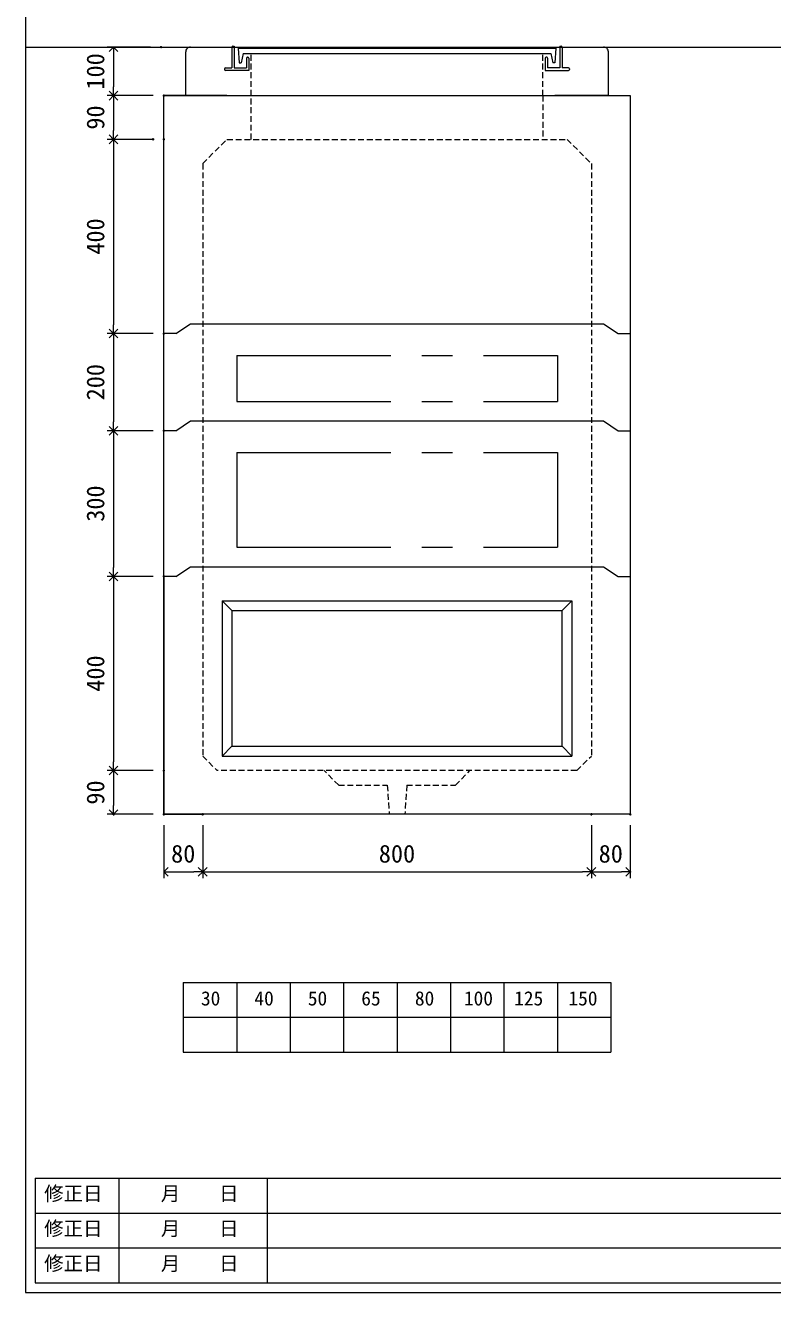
# Model space of a CAD drawing. Units: millimetres, scale not verified. Extents: x -4890 to 18490, y -2320 to 2320.
# Drawn here: x -1230 to 308, y -1955 to 655 of the extents above; entities that cross this region are included whole.
import ezdxf
from ezdxf.enums import TextEntityAlignment as Align

# ---------------------------------------------------------------- set-up
doc = ezdxf.new("R2010")
doc.units = ezdxf.units.MM
doc.header["$LTSCALE"] = 10
doc.header["$PDMODE"] = 32
doc.header["$PDSIZE"] = 2
doc.linetypes.add('DASHED1', pattern=[1.8, 1.2, -0.6])
doc.linetypes.add('USER2', pattern=[50.8, 31.75, -6.35, 6.35, -6.35])
doc.layers.add('0-1_Defpoints', color=7, linetype='Continuous')
for name, color, linetype, lineweight in [('0-2_waku', 7, 'Continuous', 18), ('0-3_gaikei', 7, 'Continuous', 18), ('0-4_kakure', 7, 'DASHED1', 5), ('0-5_sunpou', 7, 'Continuous', 5), ('0-9_uchigawa', 6, 'Continuous', 18), ('0-B_futa', 3, 'Continuous', 18), ('0-C_GL', 4, 'Continuous', 18), ('0-E_文字１', 7, 'Continuous', 18), ('1-3_uchigawa2', 6, 'USER2', 18)]:
    doc.layers.add(name, color=color, linetype=linetype, lineweight=lineweight)
doc.styles.add('ＭＳ ゴシック', font='')
doc.styles.get('ＭＳ ゴシック').set_extended_font_data('MS Gothic')

# ---------------------------------------------------------------- blocks, each defined once
blk = doc.blocks.new('_Open90')
at = {"layer": '0-5_sunpou'}
blk.add_line((0, 0), (-1, 0), dxfattribs=at)
blk.add_lwpolyline([(-0.5, 0.5), (0, 0), (-0.5, -0.5)], dxfattribs=at)
blk = doc.blocks.new('D74')
at = {"layer": '0-1_Defpoints'}
for p in [(502.32, 1704.36), (398.83, 1304.36), (502.32, 1304.36)]:
    blk.add_point(p, dxfattribs=at)
at = {"layer": '0-5_sunpou'}
for p, q in [((480.32, 1704.36), (385.83, 1704.36)), ((398.83, 1686.36), (398.83, 1322.36)), ((480.32, 1304.36), (385.83, 1304.36))]:
    blk.add_line(p, q, dxfattribs=at)
at = {"layer": '0-5_sunpou', "xscale": 18, "yscale": 18}
for p, rotation in [((398.83, 1704.36), 90), ((398.83, 1304.36), 270)]:
    blk.add_blockref('_Open90', p, dxfattribs=dict(at, rotation=rotation))
at = {"layer": '0-5_sunpou', "style": 'ＭＳ ゴシック'}
blk.add_text('400', height=36.66, rotation=90, dxfattribs=at).set_placement((390.83, 1466.86), align=Align.BOTTOM_LEFT)
blk = doc.blocks.new('D75')
at = {"layer": '0-1_Defpoints'}
for p in [(502.32, 1304.36), (398.83, 1214.36), (502.32, 1214.36)]:
    blk.add_point(p, dxfattribs=at)
at = {"layer": '0-5_sunpou'}
for p, q in [((480.32, 1304.36), (385.83, 1304.36)), ((398.83, 1286.36), (398.83, 1232.36)), ((480.32, 1214.36), (385.83, 1214.36))]:
    blk.add_line(p, q, dxfattribs=at)
at = {"layer": '0-5_sunpou', "xscale": 18, "yscale": 18}
for p, rotation in [((398.83, 1304.36), 90), ((398.83, 1214.36), 270)]:
    blk.add_blockref('_Open90', p, dxfattribs=dict(at, rotation=rotation))
at = {"layer": '0-5_sunpou', "style": 'ＭＳ ゴシック'}
blk.add_text('90', height=36.66, rotation=90, dxfattribs=at).set_placement((390.83, 1234.36), align=Align.BOTTOM_LEFT)
blk = doc.blocks.new('D76')
at = {"layer": '0-1_Defpoints'}
for p in [(502.32, 1214.36), (582.32, 1214.36), (582.32, 1095.97)]:
    blk.add_point(p, dxfattribs=at)
at = {"layer": '0-5_sunpou'}
for p, q in [((502.32, 1192.36), (502.32, 1082.97)), ((582.32, 1192.36), (582.32, 1082.97)), ((520.32, 1095.97), (564.32, 1095.97))]:
    blk.add_line(p, q, dxfattribs=at)
at = {"layer": '0-5_sunpou', "xscale": 18, "yscale": 18, "rotation": 180}
blk.add_blockref('_Open90', (502.32, 1095.97), dxfattribs=at)
at = {"layer": '0-5_sunpou', "xscale": 18, "yscale": 18}
blk.add_blockref('_Open90', (582.32, 1095.97), dxfattribs=at)
at = {"layer": '0-5_sunpou', "style": 'ＭＳ ゴシック'}
blk.add_text('80', height=36.66, dxfattribs=at).set_placement((517.32, 1103.97), align=Align.BOTTOM_LEFT)
blk = doc.blocks.new('D77')
at = {"layer": '0-1_Defpoints'}
for p in [(582.32, 1214.36), (1382.32, 1214.36), (1382.32, 1095.97)]:
    blk.add_point(p, dxfattribs=at)
at = {"layer": '0-5_sunpou'}
for p, q in [((582.32, 1192.36), (582.32, 1082.97)), ((1382.32, 1192.36), (1382.32, 1082.97)), ((600.32, 1095.97), (1364.32, 1095.97))]:
    blk.add_line(p, q, dxfattribs=at)
at = {"layer": '0-5_sunpou', "xscale": 18, "yscale": 18, "rotation": 180}
blk.add_blockref('_Open90', (582.32, 1095.97), dxfattribs=at)
at = {"layer": '0-5_sunpou', "xscale": 18, "yscale": 18}
blk.add_blockref('_Open90', (1382.32, 1095.97), dxfattribs=at)
at = {"layer": '0-5_sunpou', "style": 'ＭＳ ゴシック'}
blk.add_text('800', height=36.66, dxfattribs=at).set_placement((944.82, 1103.97), align=Align.BOTTOM_LEFT)
blk = doc.blocks.new('D78')
at = {"layer": '0-1_Defpoints'}
for p in [(1382.32, 1214.36), (1462.32, 1214.36), (1462.32, 1095.97)]:
    blk.add_point(p, dxfattribs=at)
at = {"layer": '0-5_sunpou'}
for p, q in [((1382.32, 1192.36), (1382.32, 1082.97)), ((1462.32, 1192.36), (1462.32, 1082.97)), ((1400.32, 1095.97), (1444.32, 1095.97))]:
    blk.add_line(p, q, dxfattribs=at)
at = {"layer": '0-5_sunpou', "xscale": 18, "yscale": 18, "rotation": 180}
blk.add_blockref('_Open90', (1382.32, 1095.97), dxfattribs=at)
at = {"layer": '0-5_sunpou', "xscale": 18, "yscale": 18}
blk.add_blockref('_Open90', (1462.32, 1095.97), dxfattribs=at)
at = {"layer": '0-5_sunpou', "style": 'ＭＳ ゴシック'}
blk.add_text('80', height=36.66, dxfattribs=at).set_placement((1397.32, 1103.97), align=Align.BOTTOM_LEFT)
blk = doc.blocks.new('D79')
at = {"layer": '0-1_Defpoints'}
for p in [(496.77, 2794.36), (398.83, 2694.36), (502.32, 2694.36)]:
    blk.add_point(p, dxfattribs=at)
at = {"layer": '0-5_sunpou'}
for p, q in [((474.77, 2794.36), (385.83, 2794.36)), ((398.83, 2776.36), (398.83, 2712.36)), ((480.32, 2694.36), (385.83, 2694.36))]:
    blk.add_line(p, q, dxfattribs=at)
at = {"layer": '0-5_sunpou', "xscale": 18, "yscale": 18}
for p, rotation in [((398.83, 2794.36), 90), ((398.83, 2694.36), 270)]:
    blk.add_blockref('_Open90', p, dxfattribs=dict(at, rotation=rotation))
at = {"layer": '0-5_sunpou', "style": 'ＭＳ ゴシック'}
blk.add_text('100', height=36.66, rotation=90, dxfattribs=at).set_placement((390.83, 2706.86), align=Align.BOTTOM_LEFT)
blk = doc.blocks.new('D80')
at = {"layer": '0-1_Defpoints'}
for p in [(502.32, 2694.36), (398.83, 2604.36), (502.32, 2604.36)]:
    blk.add_point(p, dxfattribs=at)
at = {"layer": '0-5_sunpou'}
for p, q in [((480.32, 2694.36), (385.83, 2694.36)), ((398.83, 2676.36), (398.83, 2622.36)), ((480.32, 2604.36), (385.83, 2604.36))]:
    blk.add_line(p, q, dxfattribs=at)
at = {"layer": '0-5_sunpou', "xscale": 18, "yscale": 18}
for p, rotation in [((398.83, 2694.36), 90), ((398.83, 2604.36), 270)]:
    blk.add_blockref('_Open90', p, dxfattribs=dict(at, rotation=rotation))
at = {"layer": '0-5_sunpou', "style": 'ＭＳ ゴシック'}
blk.add_text('90', height=36.66, rotation=90, dxfattribs=at).set_placement((390.83, 2624.36), align=Align.BOTTOM_LEFT)
blk = doc.blocks.new('D81')
at = {"layer": '0-1_Defpoints'}
for p in [(480.32, 2604.36), (398.83, 2204.36), (502.32, 2204.36)]:
    blk.add_point(p, dxfattribs=at)
at = {"layer": '0-5_sunpou'}
for p, q in [((458.32, 2604.36), (385.83, 2604.36)), ((398.83, 2586.36), (398.83, 2222.36)), ((480.32, 2204.36), (385.83, 2204.36))]:
    blk.add_line(p, q, dxfattribs=at)
at = {"layer": '0-5_sunpou', "xscale": 18, "yscale": 18}
for p, rotation in [((398.83, 2604.36), 90), ((398.83, 2204.36), 270)]:
    blk.add_blockref('_Open90', p, dxfattribs=dict(at, rotation=rotation))
at = {"layer": '0-5_sunpou', "style": 'ＭＳ ゴシック'}
blk.add_text('400', height=36.66, rotation=90, dxfattribs=at).set_placement((390.83, 2366.86), align=Align.BOTTOM_LEFT)
blk = doc.blocks.new('D82')
at = {"layer": '0-1_Defpoints'}
for p in [(502.32, 2204.36), (398.83, 2004.36), (502.32, 2004.36)]:
    blk.add_point(p, dxfattribs=at)
at = {"layer": '0-5_sunpou'}
for p, q in [((480.32, 2204.36), (385.83, 2204.36)), ((398.83, 2186.36), (398.83, 2022.36)), ((480.32, 2004.36), (385.83, 2004.36))]:
    blk.add_line(p, q, dxfattribs=at)
at = {"layer": '0-5_sunpou', "xscale": 18, "yscale": 18}
for p, rotation in [((398.83, 2204.36), 90), ((398.83, 2004.36), 270)]:
    blk.add_blockref('_Open90', p, dxfattribs=dict(at, rotation=rotation))
at = {"layer": '0-5_sunpou', "style": 'ＭＳ ゴシック'}
blk.add_text('200', height=36.66, rotation=90, dxfattribs=at).set_placement((390.83, 2066.86), align=Align.BOTTOM_LEFT)
blk = doc.blocks.new('D83')
at = {"layer": '0-1_Defpoints'}
for p in [(502.32, 2004.36), (398.83, 1704.36), (502.32, 1704.36)]:
    blk.add_point(p, dxfattribs=at)
at = {"layer": '0-5_sunpou'}
for p, q in [((480.32, 2004.36), (385.83, 2004.36)), ((398.83, 1986.36), (398.83, 1722.36)), ((480.32, 1704.36), (385.83, 1704.36))]:
    blk.add_line(p, q, dxfattribs=at)
at = {"layer": '0-5_sunpou', "xscale": 18, "yscale": 18}
for p, rotation in [((398.83, 2004.36), 90), ((398.83, 1704.36), 270)]:
    blk.add_blockref('_Open90', p, dxfattribs=dict(at, rotation=rotation))
at = {"layer": '0-5_sunpou', "style": 'ＭＳ ゴシック'}
blk.add_text('300', height=36.66, rotation=90, dxfattribs=at).set_placement((390.83, 1816.86), align=Align.BOTTOM_LEFT)

msp = doc.modelspace()

# ---------------------------------------------------------------- linework, layer by layer
at = {"layer": '0-2_waku'}
for p, q in [((-1230, 2320.05), (-1230, -1954.95)), ((-905, -1315.95), (-25, -1315.95)), ((-905, -1315.95), (-905, -1459.95)), ((-905, -1315.95), (-905, -1459.95)), ((-905, -1315.95), (-905, -1459.95)), ((-905, -1315.95), (-905, -1459.95)), ((-795, -1315.95), (-795, -1459.95)), ((-685, -1315.95), (-685, -1459.95)), ((-685, -1315.95), (-685, -1459.95)), ((-575, -1315.95), (-575, -1459.95)), ((-465, -1315.95), (-465, -1459.95)), ((-355, -1315.95), (-355, -1459.95)), ((-245, -1315.95), (-245, -1459.95)), ((-135, -1315.95), (-135, -1459.95)), ((-25, -1315.95), (-25, -1459.95)), ((-905, -1387.95), (-25, -1387.95)), ((-905, -1459.95), (-25, -1459.95)), ((-1210, -1718.95), (-1210, -1934.95)), ((-1210, -1718.95), (818, -1718.95)), ((-1037.5, -1718.95), (-1037.5, -1934.95)), ((-732.5, -1718.95), (-732.5, -1934.95)), ((-732.5, -1718.95), (-732.5, -1934.95)), ((-1210, -1790.95), (818, -1790.95)), ((-1210, -1862.95), (530, -1862.95)), ((-1230, -1954.95), (4890, -1954.95)), ((-1230, -1954.95), (4890, -1954.95)), ((-1210, -1934.95), (818, -1934.95))]:
    msp.add_line(p, q, dxfattribs=at)
at = {"layer": '0-3_gaikei'}
for p, q in [((-890, 610.05), (-805, 610.05)), ((-125, 610.05), (-40, 610.05)), ((-900, 510.05), (-900, 600.05)), ((-30, 510.05), (-30, 600.05)), ((-945, -969.95), (-945, 510.05)), ((-900, 510.05), (-790, 510.05)), ((-865, 510.05), (-65, 510.05)), ((-30, 510.05), (-140, 510.05)), ((15, 510.05), (15, -969.95)), ((-920, 20.05), (-890, 40.05)), ((-920, 20.05), (-890, 40.05)), ((-890, 40.05), (-40, 40.05)), ((-40, 40.05), (-10, 20.05)), ((-40, 40.05), (-10, 20.05)), ((-920, 20.05), (-945, 20.05)), ((-920, 20.05), (-945, 20.05)), ((-10, 20.05), (15, 20.05)), ((-10, 20.05), (15, 20.05)), ((-920, -179.95), (-945, -179.95)), ((-920, -179.95), (-945, -179.95)), ((-920, -179.95), (-890, -159.95)), ((-920, -179.95), (-890, -159.95)), ((-890, -159.95), (-40, -159.95)), ((-40, -159.95), (-10, -179.95)), ((-40, -159.95), (-10, -179.95)), ((-10, -179.95), (15, -179.95)), ((-10, -179.95), (15, -179.95)), ((-920, -479.95), (-890, -459.95)), ((-920, -479.95), (-890, -459.95)), ((-920, -479.95), (-890, -459.95)), ((-920, -479.95), (-890, -459.95)), ((-920, -479.95), (-890, -459.95)), ((-920, -479.95), (-890, -459.95)), ((-890, -459.95), (-40, -459.95)), ((-40, -459.95), (-10, -479.95)), ((-40, -459.95), (-10, -479.95)), ((-40, -459.95), (-10, -479.95)), ((-40, -459.95), (-10, -479.95)), ((-40, -459.95), (-10, -479.95)), ((-40, -459.95), (-10, -479.95)), ((-920, -479.95), (-945, -479.95)), ((-920, -479.95), (-945, -479.95)), ((-920, -479.95), (-945, -479.95)), ((-920, -479.95), (-945, -479.95)), ((-920, -479.95), (-945, -479.95)), ((-920, -479.95), (-945, -479.95)), ((-945, -479.95), (-945, -969.95)), ((-10, -479.95), (15, -479.95)), ((-10, -479.95), (15, -479.95)), ((-10, -479.95), (15, -479.95)), ((-10, -479.95), (15, -479.95)), ((-10, -479.95), (15, -479.95)), ((15, -969.95), (-945, -969.95)), ((-945, -969.95), (-865, -969.95)), ((15, -969.95), (-945, -969.95)), ((-945, -969.95), (-865, -969.95))]:
    msp.add_line(p, q, dxfattribs=at)
for points in [[(-815, 510.05), (-945, 510.05), (15, 510.05)], [(-815, 510.05), (-945, 510.05), (15, 510.05)], [(-10, -479.95), (15, -479.95), (15, -969.95)]]:
    msp.add_lwpolyline(points, dxfattribs=at)
for centre, radius, start, end in [((-890.58, 600.63), 9.44, 86.47383, 183.52617), ((-39.67, 600.38), 9.68, 358.04251, 91.95749)]:
    msp.add_arc(centre, radius, start, end, dxfattribs=at)
at = {"layer": '0-4_kakure'}
for p, q in [((-765, 510.05), (-765, 596.55)), ((-165, 510.05), (-165, 596.55)), ((-765, 420.05), (-765, 508.82)), ((-165, 510.05), (-165, 418.82)), ((-865, 370.05), (-815, 420.05)), ((-815, 420.05), (-115, 420.05)), ((-815, 420.05), (-115, 420.05)), ((-815, 420.05), (-115, 420.05)), ((-815, 420.05), (-115, 420.05)), ((-115, 420.05), (-65, 370.05)), ((-865, 370.05), (-865, -849.95)), ((-65, 370.05), (-65, -849.95)), ((-865, -849.95), (-835, -879.95)), ((-95, -879.95), (-65, -849.95)), ((-95, -879.95), (-835, -879.95)), ((-585, -909.95), (-615, -879.95)), ((-585, -909.95), (-615, -879.95)), ((-345, -909.95), (-315, -879.95)), ((-345, -909.95), (-315, -879.95)), ((-585, -909.95), (-485, -909.95)), ((-585, -909.95), (-485, -909.95)), ((-485, -909.95), (-481, -969.95)), ((-485, -909.95), (-481, -969.95)), ((-445, -909.95), (-449, -969.95)), ((-445, -909.95), (-449, -969.95)), ((-445, -909.95), (-345, -909.95))]:
    msp.add_line(p, q, dxfattribs=at)
at = {"layer": '0-9_uchigawa'}
for p, q in [((-825, -529.95), (-805, -549.95)), ((-825, -529.95), (-825, -829.95)), ((-825, -529.95), (-105, -529.95)), ((-825, -529.95), (-825, -849.88)), ((-825, -529.95), (-805, -549.95)), ((-825, -529.95), (-805, -549.95)), ((-825, -529.95), (-825, -829.95)), ((-825, -529.95), (-105, -529.95)), ((-825, -529.95), (-825, -849.88)), ((-825, -529.95), (-805, -549.95)), ((-105, -529.95), (-125, -549.95)), ((-105, -529.95), (-125, -549.95)), ((-105, -529.95), (-105, -849.88)), ((-105, -529.95), (-105, -849.88)), ((-805, -549.95), (-805, -809.95)), ((-805, -549.95), (-805, -809.95)), ((-805, -549.95), (-805, -809.95)), ((-805, -549.95), (-805, -809.95)), ((-805, -549.95), (-805, -829.88)), ((-805, -549.95), (-805, -809.95)), ((-805, -549.95), (-805, -809.95)), ((-805, -549.95), (-805, -809.95)), ((-805, -549.95), (-805, -809.95)), ((-805, -549.95), (-805, -829.88)), ((-125, -829.88), (-125, -549.95)), ((-125, -829.88), (-125, -549.95)), ((-825, -849.88), (-805, -829.88)), ((-805, -829.88), (-125, -829.88)), ((-105, -849.88), (-125, -829.88)), ((-825, -849.88), (-105, -849.88)), ((-805, -849.88), (-105, -849.88))]:
    msp.add_line(p, q, dxfattribs=at)
for points in [[(-825, -529.95), (-805, -549.95), (-805, -809.95)], [(-825, -529.95), (-805, -549.95), (-125, -549.95)], [(-825, -529.95), (-805, -549.95), (-805, -809.95)], [(-825, -529.95), (-805, -549.95), (-125, -549.95)]]:
    msp.add_lwpolyline(points, dxfattribs=at)
at = {"layer": '0-B_futa'}
for p, q in [((-805, 610.05), (-805, 567.05)), ((-803, 612.05), (-800, 612.05)), ((-800, 612.05), (-800, 567.05)), ((-792.19, 607.55), (-137.86, 607.55)), ((-792.19, 607.55), (-789.7, 577.55)), ((-137.86, 607.55), (-140.11, 577.55)), ((-130, 612.05), (-130, 567.05)), ((-130, 612.05), (-127, 612.05)), ((-125, 610.05), (-125, 567.05)), ((-789.7, 577.55), (-785.99, 577.55)), ((-781.67, 596.55), (-785.99, 577.55)), ((-781.67, 596.55), (-148.33, 596.55)), ((-775, 587.05), (-775, 567.05)), ((-773, 589.05), (-772, 589.05)), ((-770, 587.05), (-770, 562.05)), ((-160, 587.05), (-160, 562.05)), ((-157, 589.05), (-158, 589.05)), ((-155, 587.05), (-155, 567.05)), ((-148.33, 596.55), (-144.01, 577.55)), ((-140.11, 577.55), (-144.01, 577.55)), ((-820, 565.05), (-820, 564.05)), ((-818, 567.05), (-805, 567.05)), ((-770, 562.05), (-818, 562.05)), ((-800, 567.05), (-775, 567.05)), ((-160, 562.05), (-112, 562.05)), ((-130, 567.05), (-155, 567.05)), ((-112, 567.05), (-125, 567.05)), ((-110, 565.05), (-110, 564.05))]:
    msp.add_line(p, q, dxfattribs=at)
for centre, start, end in [((-803, 610.05), 90, 180), ((-127, 610.05), 0, 90), ((-773, 587.05), 90, 180), ((-772, 587.05), 0, 90), ((-158, 587.05), 90, 180), ((-157, 587.05), 0, 90), ((-818, 565.05), 90, 180), ((-818, 564.05), 180, 270), ((-112, 565.05), 0, 90), ((-112, 564.05), 270, 0)]:
    msp.add_arc(centre, 2, start, end, dxfattribs=at)
at = {"layer": '0-C_GL'}
msp.add_line((-1230, 610.05), (4890, 610.05), dxfattribs=at)
msp.add_line((-1230, 610.05), (4890, 610.05), dxfattribs=at)
at = {"layer": '1-3_uchigawa2'}
for p, q in [((-795, -24.95), (-795, -119.95)), ((-795, -24.95), (-135, -24.95)), ((-135, -24.95), (-135, -119.95)), ((-795, -119.95), (-135, -119.95)), ((-795, -224.95), (-795, -419.95)), ((-795, -224.95), (-135, -224.95)), ((-135, -224.95), (-135, -419.95)), ((-795, -419.95), (-135, -419.95))]:
    msp.add_line(p, q, dxfattribs=at)

# ---------------------------------------------------------------- block references
at = {"layer": '0-5_sunpou'}
for name in ['D79', 'D80', 'D81', 'D82', 'D83', 'D74', 'D75', 'D76', 'D77', 'D78']:
    msp.add_blockref(name, (-1447.32, -2184.31), dxfattribs=at)

# ---------------------------------------------------------------- texts
at = {"layer": '0-E_文字１', "style": 'ＭＳ ゴシック'}
for s, p in [('30', (-868.61, -1372.39)), ('40', (-758.61, -1372.39)), ('50', (-648.61, -1372.39)), ('65', (-538.61, -1372.39)), ('80', (-428.21, -1372.39)), ('100', (-327.33, -1372.39)), ('125', (-223.95, -1372.39)), ('150', (-112.18, -1372.39)), ('修正日', (-1191.35, -1774.24)), ('\u3000\u3000月\u3000\u3000日', (-1031.2, -1774.24)), ('修正日', (-1191.35, -1846.24)), ('\u3000\u3000月\u3000\u3000日', (-1031.2, -1846.24)), ('修正日', (-1191.35, -1918.24)), ('\u3000\u3000月\u3000\u3000日', (-1031.2, -1918.24))]:
    msp.add_text(s, height=29.33, dxfattribs=at).set_placement(p, align=Align.BOTTOM_LEFT)

doc.saveas('drawing.dxf')
